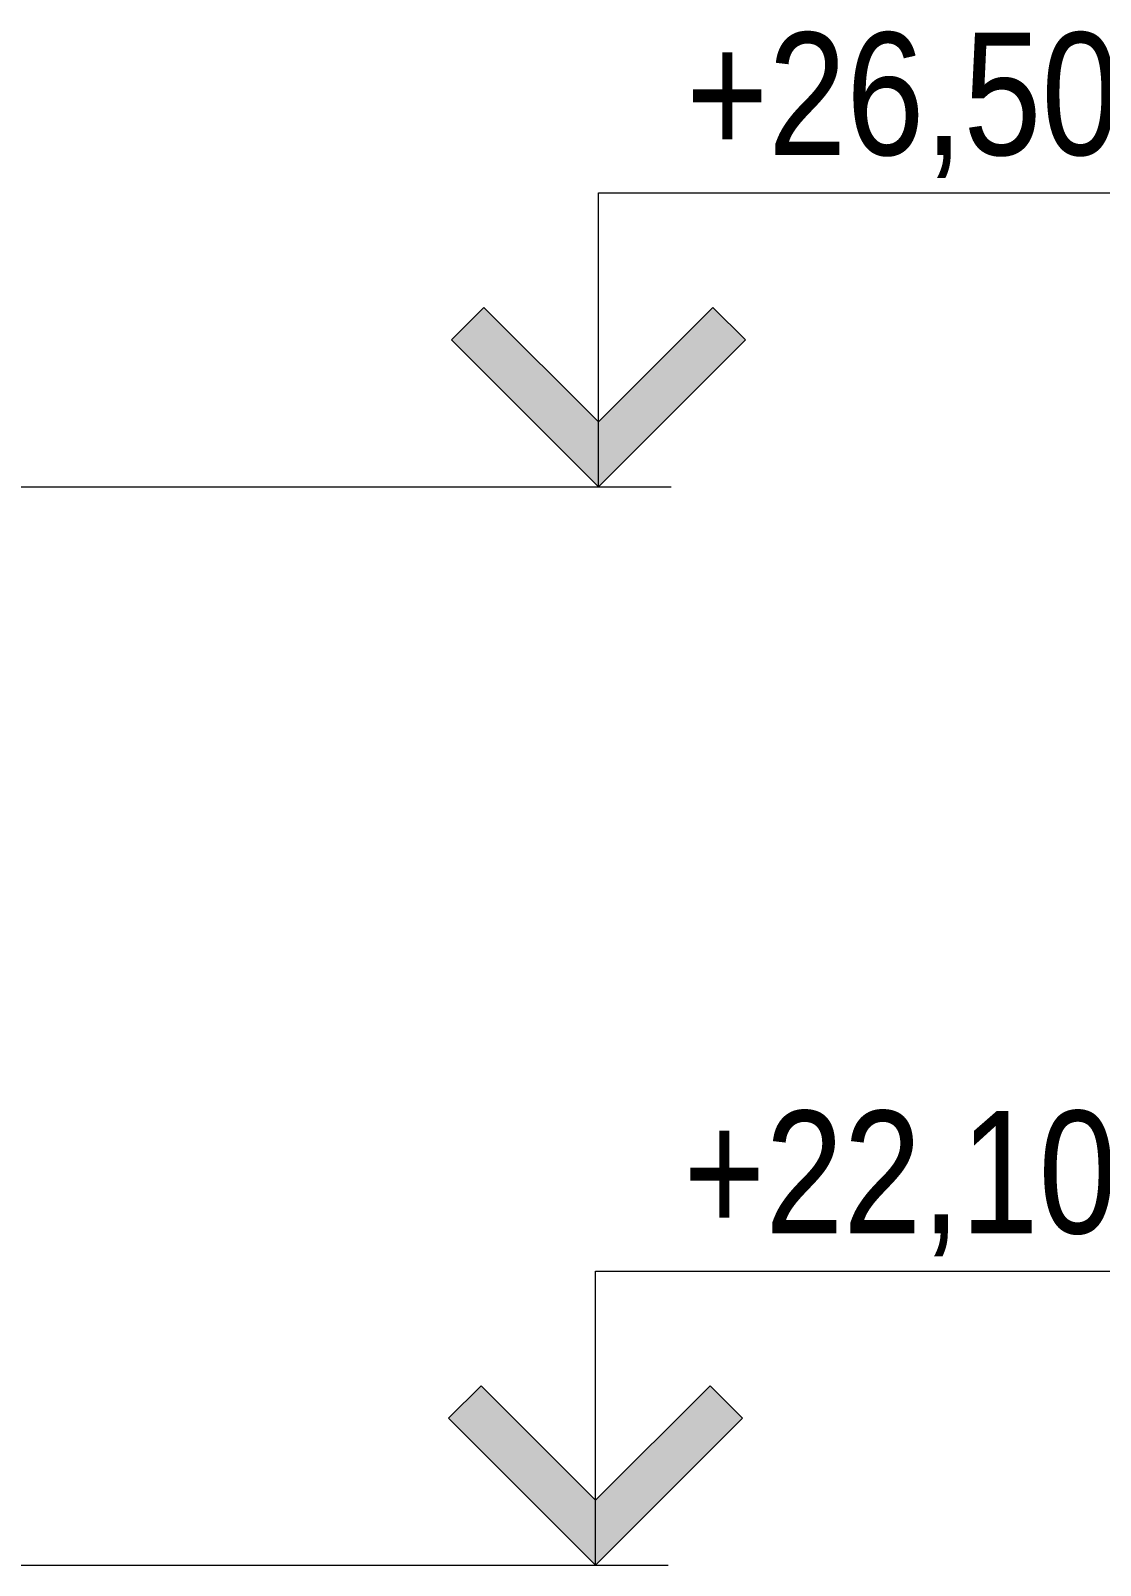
# Model space of a CAD drawing. Header units: millimetres. Extents: x 51154 to 151340, y -24069 to 30962.
# Drawn here: x 129834 to 134198, y 22100 to 28362 of the extents above; entities that cross this region are included whole.
import ezdxf

# ---------------------------------------------------------------- set-up
doc = ezdxf.new("R2010")
doc.units = ezdxf.units.MM
doc.layers.add('Высотные отметки', color=7, linetype='Continuous', lineweight=9)
doc.styles.add('Arial Narrow', font='ARIALN.TTF', dxfattribs={"height": 500})

# ---------------------------------------------------------------- blocks, each defined once
blk = doc.blocks.new('Высотные отметки - Высотная отметка - Стрелка-4455449-Разрез 1-1')
at = {"layer": 'Высотные отметки'}
blk.add_hatch(color=256, dxfattribs=at).paths.add_polyline_path([(148754.2, 732.8), (148287, 265.7), (147819.8, 732.8), (147687, 600), (148287, 0), (148887, 600)], flags=0)
for p, q in [((148287, 1200), (151287, 1200)), ((148287, 0), (148287, 1200)), ((147687, 600), (147819.8, 732.8)), ((147819.8, 732.8), (148287, 265.7)), ((148287, 265.7), (148754.2, 732.8)), ((148754.2, 732.8), (148887, 600)), ((148287, 0), (147687, 600)), ((148887, 600), (148287, 0)), ((147191.4, 0), (148583.7, 0))]:
    blk.add_line(p, q, dxfattribs=at)

msp = doc.modelspace()

# ---------------------------------------------------------------- linework, layer by layer
at = {"layer": 'Высотные отметки'}
for p, q in [((128963.1, 26500), (130031.3, 26500)), ((130031.3, 26500), (132150, 26500)), ((128953.1, 22100), (129950.7, 22100)), ((129950.7, 22100), (132138.3, 22100))]:
    msp.add_line(p, q, dxfattribs=at)

# ---------------------------------------------------------------- block references
for p in [(-16137, 26500), (-16148.7, 22100)]:
    msp.add_blockref('Высотные отметки - Высотная отметка - Стрелка-4455449-Разрез 1-1', p, dxfattribs=at)

# ---------------------------------------------------------------- texts
at = {"layer": 'Высотные отметки', "char_height": 500, "width": 2499.191, "attachment_point": 1, "line_spacing_factor": 0.974696, "style": 'Arial Narrow'}
for s, insert in [('+26,500', (132508.7, 28354.3)), ('+22,100', (132496.9, 23954.3))]:
    msp.add_mtext(s, dxfattribs=dict(at, insert=insert))

doc.saveas('drawing.dxf')
